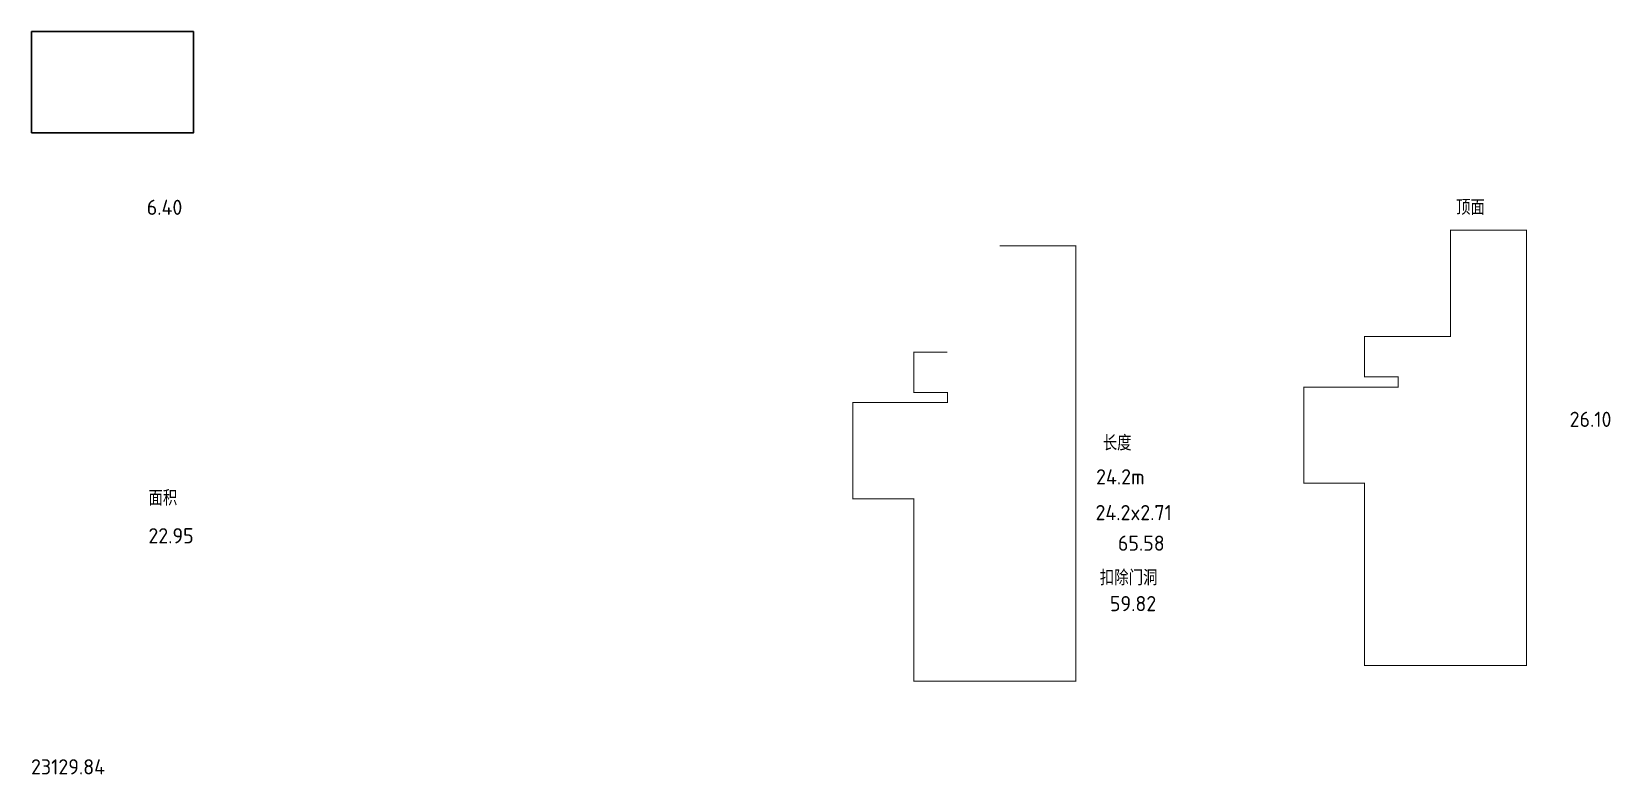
# Model space of a CAD drawing. Header units: millimetres. Extents: x -114775 to 80892, y -123028 to 12078.
# Drawn here: x 49701 to 80892, y -100881 to -86205 of the extents above; entities that cross this region are included whole.
import ezdxf

# ---------------------------------------------------------------- set-up
doc = ezdxf.new("R2010")
doc.units = ezdxf.units.MM
doc.header["$LTSCALE"] = 1000
doc.layers.add('S-降板', color=143, linetype='CONTINUOUS')
doc.styles.get("Standard").update_dxf_attribs({"font": 'tssdeng.shx', "bigfont": 'tssdchn.shx'})

msp = doc.modelspace()

# ---------------------------------------------------------------- linework, layer by layer
at = {"layer": 'S-降板'}
msp.add_lwpolyline([(52900.8, -86204.8), (49700.9, -86204.8), (49700.9, -88204.8), (52900.8, -88204.8)], close=True, dxfattribs=at)
at = {"layer": 'S-降板', "const_width": 20}
msp.add_lwpolyline([(74833.6, -93229), (74833.6, -95129), (76033.6, -95129), (76033.6, -98729), (79233.6, -98729), (79233.6, -90129), (77733.6, -90129), (77733.6, -92229), (76033.6, -92229), (76033.6, -93029), (76698.6, -93029), (76698.6, -93229)], close=True, dxfattribs=at)
msp.add_lwpolyline([(67792.8, -92535.9), (67127.8, -92535.9), (67127.8, -93335.9), (67792.7, -93335.9), (67792.7, -93535.9), (65927.7, -93535.9), (65927.7, -95435.9), (67127.7, -95435.9), (67127.7, -99035.9), (70327.7, -99035.9), (70327.7, -90435.9), (68827.7, -90435.9)], dxfattribs=at)

# ---------------------------------------------------------------- texts
at = {"layer": 'S-降板'}
for s, p in [('顶面', (77842.5, -89825.9)), ('6.40', (51976.5, -89826.5)), ('26.10', (80085.7, -94015.4)), ('长度', (70861.6, -94482.5)), ('24.2m', (70730.4, -95151.4)), ('面积', (52009, -95568.1)), ('24.2x2.71', (70719.2, -95858.5)), ('22.95', (52009, -96315.5)), ('65.58', (71161.7, -96461.9)), ('扣除门洞', (70804.7, -97144.5)), ('59.82', (71003.7, -97656.1)), ('23129.84', (49690.2, -100880.8))]:
    msp.add_text(s, height=300, dxfattribs=at).set_placement(p)

doc.saveas('drawing.dxf')
